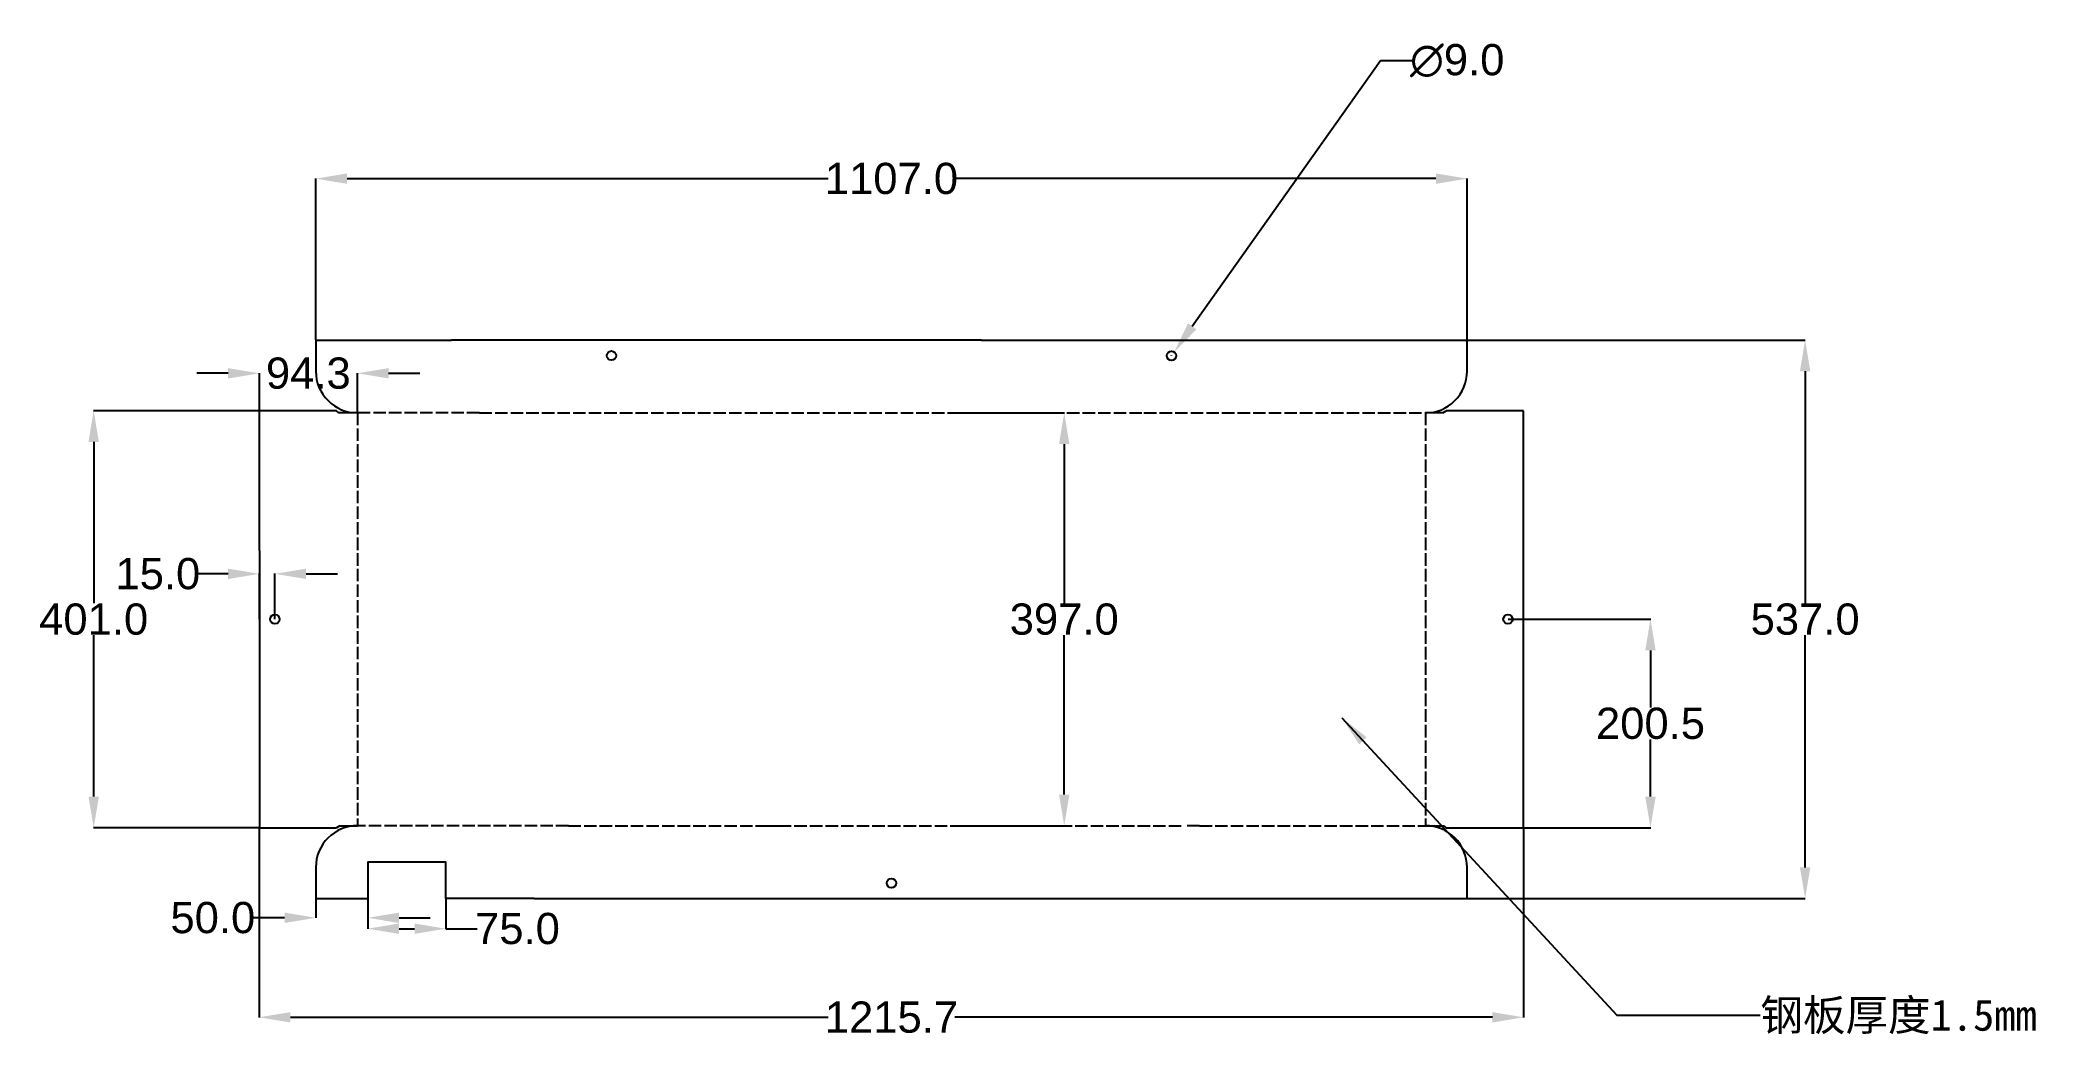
# Model space of a CAD drawing. Header units: millimetres. Extents: x -280 to 1651, y -134 to 825.
import ezdxf

# ---------------------------------------------------------------- set-up
doc = ezdxf.new("R2010")
doc.units = ezdxf.units.MM
doc.header["$PDMODE"] = 35
doc.linetypes.add('ACAD_ISO02W100', pattern=[15, 12, -3])
doc.styles.get("Standard").update_dxf_attribs({"font": 'arial.ttf'})
doc.dimstyles.get("Standard").update_dxf_attribs({"dimtxt": 30, "dimasz": 30, "dimexe": 0.18, "dimexo": 0.0625, "dimgap": 0.09, "dimtad": 0, "dimtih": 1, "dimtoh": 1, "dimdec": 1, "dimzin": 0, "dimdsep": 46, "dimtxsty": 'Standard', "dimcen": 0.09, "dimclrd": 3, "dimclre": 3, "dimclrt": 3, "dimadec": 0, "dimazin": 0, "dimtfac": 1, "dimtdec": 1, "dimtofl": 0, "dimtmove": 0, "dimatfit": 3, "dimfxl": 1, "dimtolj": 1, "dimtzin": 0, "dimarcsym": 0})

# ---------------------------------------------------------------- blocks, each defined once
blk = doc.blocks.new('*D3')
at = {"color": 3, "lineweight": -2, "transparency": 16777216}
for p, q in [((602.3, 467), (704.8, 467)), ((704.6, 437), (704.6, 283.9)), ((704.6, 100), (704.6, 253.1)), ((602.3, 70), (704.8, 70))]:
    blk.add_line(p, q, dxfattribs=at)
at = {"color": 3, "transparency": 16777216}
for points in [[(699.6, 437), (709.6, 437), (704.6, 467)], [(699.6, 100), (709.6, 100), (704.6, 70)]]:
    blk.add_solid(points, dxfattribs=at)
at = {"layer": 'Defpoints', "color": 0, "transparency": 16777216}
for p in [(602.2, 467), (602.2, 70), (704.6, 70)]:
    blk.add_point(p, dxfattribs=at)
at = {"color": 3, "transparency": 16777216, "insert": (704.6, 268.5), "char_height": 30, "attachment_point": 5}
blk.add_mtext('\\A1;397.0', dxfattribs=at)
blk = doc.blocks.new('*D4')
at = {"color": 3, "lineweight": -2, "transparency": 16777216}
for p, q in [((-69.4, 469), (-228.7, 469)), ((-228.6, 439), (-228.6, 283.9)), ((-228.6, 98), (-228.6, 253.1)), ((-69.4, 68), (-228.7, 68))]:
    blk.add_line(p, q, dxfattribs=at)
at = {"color": 3, "transparency": 16777216}
for points in [[(-233.6, 439), (-223.6, 439), (-228.6, 469)], [(-233.6, 98), (-223.6, 98), (-228.6, 68)]]:
    blk.add_solid(points, dxfattribs=at)
at = {"layer": 'Defpoints', "color": 0, "transparency": 16777216}
for p in [(-228.6, 469), (-69.3, 469), (-69.3, 68)]:
    blk.add_point(p, dxfattribs=at)
at = {"color": 3, "transparency": 16777216, "insert": (-228.6, 268.5), "char_height": 30, "attachment_point": 5}
blk.add_mtext('\\A1;401.0', dxfattribs=at)
blk = doc.blocks.new('*D6')
at = {"color": 3, "lineweight": -2, "transparency": 16777216}
for p, q in [((1131.4, 268.5), (1268.5, 268.5)), ((1268.3, 238.5), (1268.3, 183.7)), ((1268.3, 98), (1268.3, 152.8)), ((1131.4, 68), (1268.5, 68))]:
    blk.add_line(p, q, dxfattribs=at)
at = {"color": 3, "transparency": 16777216}
for points in [[(1263.3, 238.5), (1273.3, 238.5), (1268.3, 268.5)], [(1263.3, 98), (1273.3, 98), (1268.3, 68)]]:
    blk.add_solid(points, dxfattribs=at)
at = {"layer": 'Defpoints', "color": 0, "transparency": 16777216}
for p in [(1131.3, 268.5), (1131.3, 68), (1268.3, 68)]:
    blk.add_point(p, dxfattribs=at)
at = {"color": 3, "transparency": 16777216, "insert": (1268.3, 168.3), "char_height": 30, "attachment_point": 5}
blk.add_mtext('\\A1;200.5', dxfattribs=at)
blk = doc.blocks.new('*D8')
at = {"color": 3, "lineweight": -2, "transparency": 16777216}
for p, q in [((-99.3, 505), (-129.3, 505)), ((-69.3, 467.1), (-69.3, 505.2)), ((25, 467.1), (25, 505.2)), ((55, 505), (85, 505))]:
    blk.add_line(p, q, dxfattribs=at)
at = {"color": 3, "transparency": 16777216}
for points in [[(-99.3, 510), (-99.3, 500), (-69.3, 505)], [(55, 510), (55, 500), (25, 505)]]:
    blk.add_solid(points, dxfattribs=at)
at = {"layer": 'Defpoints', "color": 0, "transparency": 16777216}
for p in [(-69.3, 505), (-69.3, 467), (25, 467)]:
    blk.add_point(p, dxfattribs=at)
at = {"color": 3, "transparency": 16777216, "insert": (-22.2, 505), "char_height": 30, "attachment_point": 5}
blk.add_mtext('\\A1;94.3', dxfattribs=at)
blk = doc.blocks.new('*D10')
at = {"color": 3, "lineweight": -2, "transparency": 16777216}
for p, q in [((35, -0.1), (35, -29.2)), ((110, -0.1), (110, -29.2)), ((65, -29), (80, -29)), ((110, -29), (140, -29))]:
    blk.add_line(p, q, dxfattribs=at)
at = {"color": 3, "transparency": 16777216}
for points in [[(65, -24), (65, -34), (35, -29)], [(80, -24), (80, -34), (110, -29)]]:
    blk.add_solid(points, dxfattribs=at)
at = {"layer": 'Defpoints', "color": 0, "transparency": 16777216}
for p in [(35, 0), (110, 0), (110, -29)]:
    blk.add_point(p, dxfattribs=at)
at = {"color": 3, "transparency": 16777216, "insert": (178.9, -29), "char_height": 30, "attachment_point": 5}
blk.add_mtext('\\A1;75.0', dxfattribs=at)
blk = doc.blocks.new('*D12')
at = {"color": 3, "lineweight": -2, "transparency": 16777216}
for p, q in [((-45, -18.5), (-75, -18.5)), ((-15, -0.1), (-15, -18.6)), ((35, -0.1), (35, -18.6)), ((65, -18.5), (95, -18.5))]:
    blk.add_line(p, q, dxfattribs=at)
at = {"color": 3, "transparency": 16777216}
for points in [[(-45, -13.5), (-45, -23.5), (-15, -18.5)], [(65, -13.5), (65, -23.5), (35, -18.5)]]:
    blk.add_solid(points, dxfattribs=at)
at = {"layer": 'Defpoints', "color": 0, "transparency": 16777216}
for p in [(-15, 0), (35, 0), (-15, -18.5)]:
    blk.add_point(p, dxfattribs=at)
at = {"color": 3, "transparency": 16777216, "insert": (-114, -18.5), "char_height": 30, "attachment_point": 5}
blk.add_mtext('\\A1;50.0', dxfattribs=at)
blk = doc.blocks.new('*D13')
at = {"color": 3, "lineweight": -2, "transparency": 16777216}
for p, q in [((-99.3, 312.2), (-129.3, 312.2)), ((-69.3, 268.6), (-69.3, 312.4)), ((-54.3, 268.6), (-54.3, 312.4)), ((-24.3, 312.2), (5.7, 312.2))]:
    blk.add_line(p, q, dxfattribs=at)
at = {"color": 3, "transparency": 16777216}
for points in [[(-99.3, 317.2), (-99.3, 307.2), (-69.3, 312.2)], [(-24.3, 317.2), (-24.3, 307.2), (-54.3, 312.2)]]:
    blk.add_solid(points, dxfattribs=at)
at = {"layer": 'Defpoints', "color": 0, "transparency": 16777216}
for p in [(-69.3, 312.2), (-69.3, 268.5), (-54.3, 268.5)]:
    blk.add_point(p, dxfattribs=at)
at = {"color": 3, "transparency": 16777216, "insert": (-166.9, 312.2), "char_height": 30, "attachment_point": 5}
blk.add_mtext('\\A1;15.0', dxfattribs=at)
blk = doc.blocks.new('*D15')
at = {"color": 3, "lineweight": -2, "transparency": 16777216}
for p, q in [((-69.4, 67.9), (-69.4, -114.4)), ((1146.3, 67.9), (1146.3, -114.4)), ((-39.4, -114.2), (477.5, -114.2)), ((1116.3, -114.2), (599.4, -114.2))]:
    blk.add_line(p, q, dxfattribs=at)
at = {"color": 3, "transparency": 16777216}
for points in [[(-39.4, -109.2), (-39.4, -119.2), (-69.4, -114.2)], [(1116.3, -109.2), (1116.3, -119.2), (1146.3, -114.2)]]:
    blk.add_solid(points, dxfattribs=at)
at = {"layer": 'Defpoints', "color": 0, "transparency": 16777216}
for p in [(-69.4, 68), (1146.3, 68), (1146.3, -114.2)]:
    blk.add_point(p, dxfattribs=at)
at = {"color": 3, "transparency": 16777216, "insert": (538.5, -114.2), "char_height": 30, "attachment_point": 5}
blk.add_mtext('\\A1;1215.7', dxfattribs=at)
blk = doc.blocks.new('*D16')
at = {"color": 3, "lineweight": -2, "transparency": 16777216}
for p, q in [((-15, 537.1), (-15, 692.4)), ((15, 692.2), (477.6, 692.2)), ((1062, 692.2), (599.4, 692.2)), ((1092, 537.1), (1092, 692.4))]:
    blk.add_line(p, q, dxfattribs=at)
at = {"color": 3, "transparency": 16777216}
for points in [[(15, 697.2), (15, 687.2), (-15, 692.2)], [(1062, 697.2), (1062, 687.2), (1092, 692.2)]]:
    blk.add_solid(points, dxfattribs=at)
at = {"layer": 'Defpoints', "color": 0, "transparency": 16777216}
for p in [(1092, 692.2), (-15, 537), (1092, 537)]:
    blk.add_point(p, dxfattribs=at)
at = {"color": 3, "transparency": 16777216, "insert": (538.5, 692.2), "char_height": 30, "attachment_point": 5}
blk.add_mtext('\\A1;1107.0', dxfattribs=at)
blk = doc.blocks.new('*D17')
at = {"color": 3, "lineweight": -2, "transparency": 16777216}
for p, q in [((1092.1, 537), (1417.1, 537)), ((1417, 507), (1417, 283.9)), ((1417, 30), (1417, 253.1)), ((1092.1, 0), (1417.1, 0))]:
    blk.add_line(p, q, dxfattribs=at)
at = {"color": 3, "transparency": 16777216}
for points in [[(1412, 507), (1422, 507), (1417, 537)], [(1412, 30), (1422, 30), (1417, 0)]]:
    blk.add_solid(points, dxfattribs=at)
at = {"layer": 'Defpoints', "color": 0, "transparency": 16777216}
for p in [(1092, 537), (1092, 0), (1417, 0)]:
    blk.add_point(p, dxfattribs=at)
at = {"color": 3, "transparency": 16777216, "insert": (1417, 268.5), "char_height": 30, "attachment_point": 5}
blk.add_mtext('\\A1;537.0', dxfattribs=at)
blk = doc.blocks.new('*D19')
at = {"color": 3, "lineweight": -2, "transparency": 16777216}
for p, q in [((1008.8, 805.6), (827.7, 550.1)), ((1038.8, 805.6), (1008.8, 805.6)), ((807.7, 521.8), (807.7, 522)), ((807.7, 521.9), (807.8, 521.9))]:
    blk.add_line(p, q, dxfattribs=at)
at = {"color": 3, "transparency": 16777216}
blk.add_solid([(823.6, 553), (831.8, 547.2), (810.4, 525.6)], dxfattribs=at)
at = {"layer": 'Defpoints', "color": 0, "transparency": 16777216}
for p in [(810.4, 525.6), (805.1, 518.3)]:
    blk.add_point(p, dxfattribs=at)
at = {"color": 3, "transparency": 16777216, "insert": (1082.5, 805.6), "char_height": 30, "attachment_point": 5}
blk.add_mtext('\\A1;∅9.0', dxfattribs=at)

msp = doc.modelspace()

# ---------------------------------------------------------------- linework, layer by layer
for p, q in [((-15, 537), (115.3, 537)), ((625.08, 537), (713.84, 537)), ((713.84, 537), (1092, 537)), ((-69.31, 334.78), (-69.31, 468.99)), ((7.18, 466.99), (4.99, 468.99)), ((1068.78, 466.99), (1072, 469)), ((1146.3, 328.33), (1146.3, 469)), ((8.21, 70.02), (4.99, 68.02)), ((1069.81, 70), (1072, 68)), ((194.85, 0), (110, 0)), ((446.85, 0), (746.39, 0)), ((746.39, 0), (1092, 0))]:
    msp.add_line(p, q)
at = {"color": 4, "linetype": 'ACAD_ISO02W100'}
for p, q in [((25, 467), (24.99, 70)), ((142.35, 467), (25, 467)), ((142.35, 467), (602.23, 467)), ((602.23, 467), (781.26, 467)), ((781.26, 467), (1052, 467)), ((1052, 466.99), (1052, 70)), ((227.88, 70), (24.99, 70.02)), ((24.99, 70), (25, 70)), ((227.88, 70), (430.09, 70)), ((415.09, 70), (819.74, 70)), ((834.74, 70), (819.74, 70)), ((834.74, 70), (1052, 70))]:
    msp.add_line(p, q, dxfattribs=at)
for points in [[(-15, 537), (-15, 507, 0.4142136), (25, 467)], [(1052, 467, 0.4142136), (1092, 507), (1092, 537)], [(25, 70, 0.4142136), (-15, 30), (-15, 0), (35, 0)], [(1092, 0), (1092, 30, 0.4142136), (1052, 70)]]:
    msp.add_lwpolyline(points, format="xyb")
for points in [[(625.08, 537), (115.3, 537)], [(4.99, 468.99), (-69.31, 468.99)], [(24.99, 466.99), (7.18, 466.99)], [(1068.78, 466.99), (1052, 466.99)], [(1146.3, 469), (1072, 469)], [(-69.31, 334.78), (-69.31, 67.99), (4.99, 67.99)], [(1072, 68), (1146.3, 68), (1146.3, 328.33)], [(8.21, 70.02), (24.99, 70.02)], [(1052, 70), (1069.81, 70)], [(110, 0), (110, 35), (35, 35), (35, 0)], [(194.85, 0), (446.85, 0)]]:
    msp.add_lwpolyline(points)
for centre in [(269.25, 521.99), (807.75, 521.94), (-54.3, 268.49), (1131.3, 268.5), (538.5, 14.83)]:
    msp.add_circle(centre, 4.5)

# ---------------------------------------------------------------- texts
at = {"color": 3, "insert": (1373.95, -97.07), "char_height": 30, "width": 379.386, "attachment_point": 1}
msp.add_mtext('{\\fSimSun|b0|i0|c134|p2;钢板厚度1.5mm}', dxfattribs=at)

# ---------------------------------------------------------------- dimensions: what is measured, and where the dimension line sits
dim = msp.add_diameter_dim_2p(p1=(805.15, 518.26), p2=(810.35, 525.61), dimstyle='Standard')
dim.commit()
dim.dimension.update_dxf_attribs({"geometry": '*D19', "text_midpoint": (1082.51, 805.63), "dimtype": 163})
for base, p1, p2, picture, middle in [((1092, 692.18), (-15, 537), (1092, 537), '*D16', (538.5, 692.18)), ((-69.31, 505.05), (24.99, 466.99), (-69.31, 466.99), '*D8', (-22.16, 505.05)), ((-69.31, 312.24), (-54.3, 268.49), (-69.31, 268.49), '*D13', (-166.9, 312.24)), ((1146.3, -114.24), (-69.37, 67.99), (1146.3, 68), '*D15', (538.46, -114.24)), ((-15, -18.45), (35, 0), (-15, 0), '*D12', (-114, -18.45)), ((110, -29.03), (35, 0), (110, 0), '*D10', (178.88, -29.03))]:
    dim = msp.add_linear_dim(base=base, p1=p1, p2=p2, dimstyle='Standard')
    dim.commit()
    dim.dimension.update_dxf_attribs({"geometry": picture, "text_midpoint": middle})
for base, p1, p2, picture, middle in [((1416.97, 0), (1092, 537), (1092, 0), '*D17', (1416.97, 268.5)), ((-228.57, 468.99), (-69.31, 67.99), (-69.31, 468.99), '*D4', (-228.57, 268.49)), ((704.57, 70), (602.23, 467), (602.23, 70), '*D3', (704.57, 268.5)), ((1268.33, 68), (1131.3, 268.5), (1131.3, 68), '*D6', (1268.33, 168.25))]:
    dim = msp.add_linear_dim(base=base, p1=p1, p2=p2, angle=90, dimstyle='Standard')
    dim.commit()
    dim.dimension.update_dxf_attribs({"geometry": picture, "text_midpoint": middle})

# ---------------------------------------------------------------- leaders
at = {"annotation_type": 0, "has_hookline": 1, "hookline_direction": 0, "text_width": 277.37}
msp.add_leader([(971.48, 173.72), (1235.9, -112.07), (1373.86, -112.07)], dimstyle='Standard', override={"dimgap": 0.09, "dimtad": 0}, dxfattribs=at)

doc.saveas('drawing.dxf')
